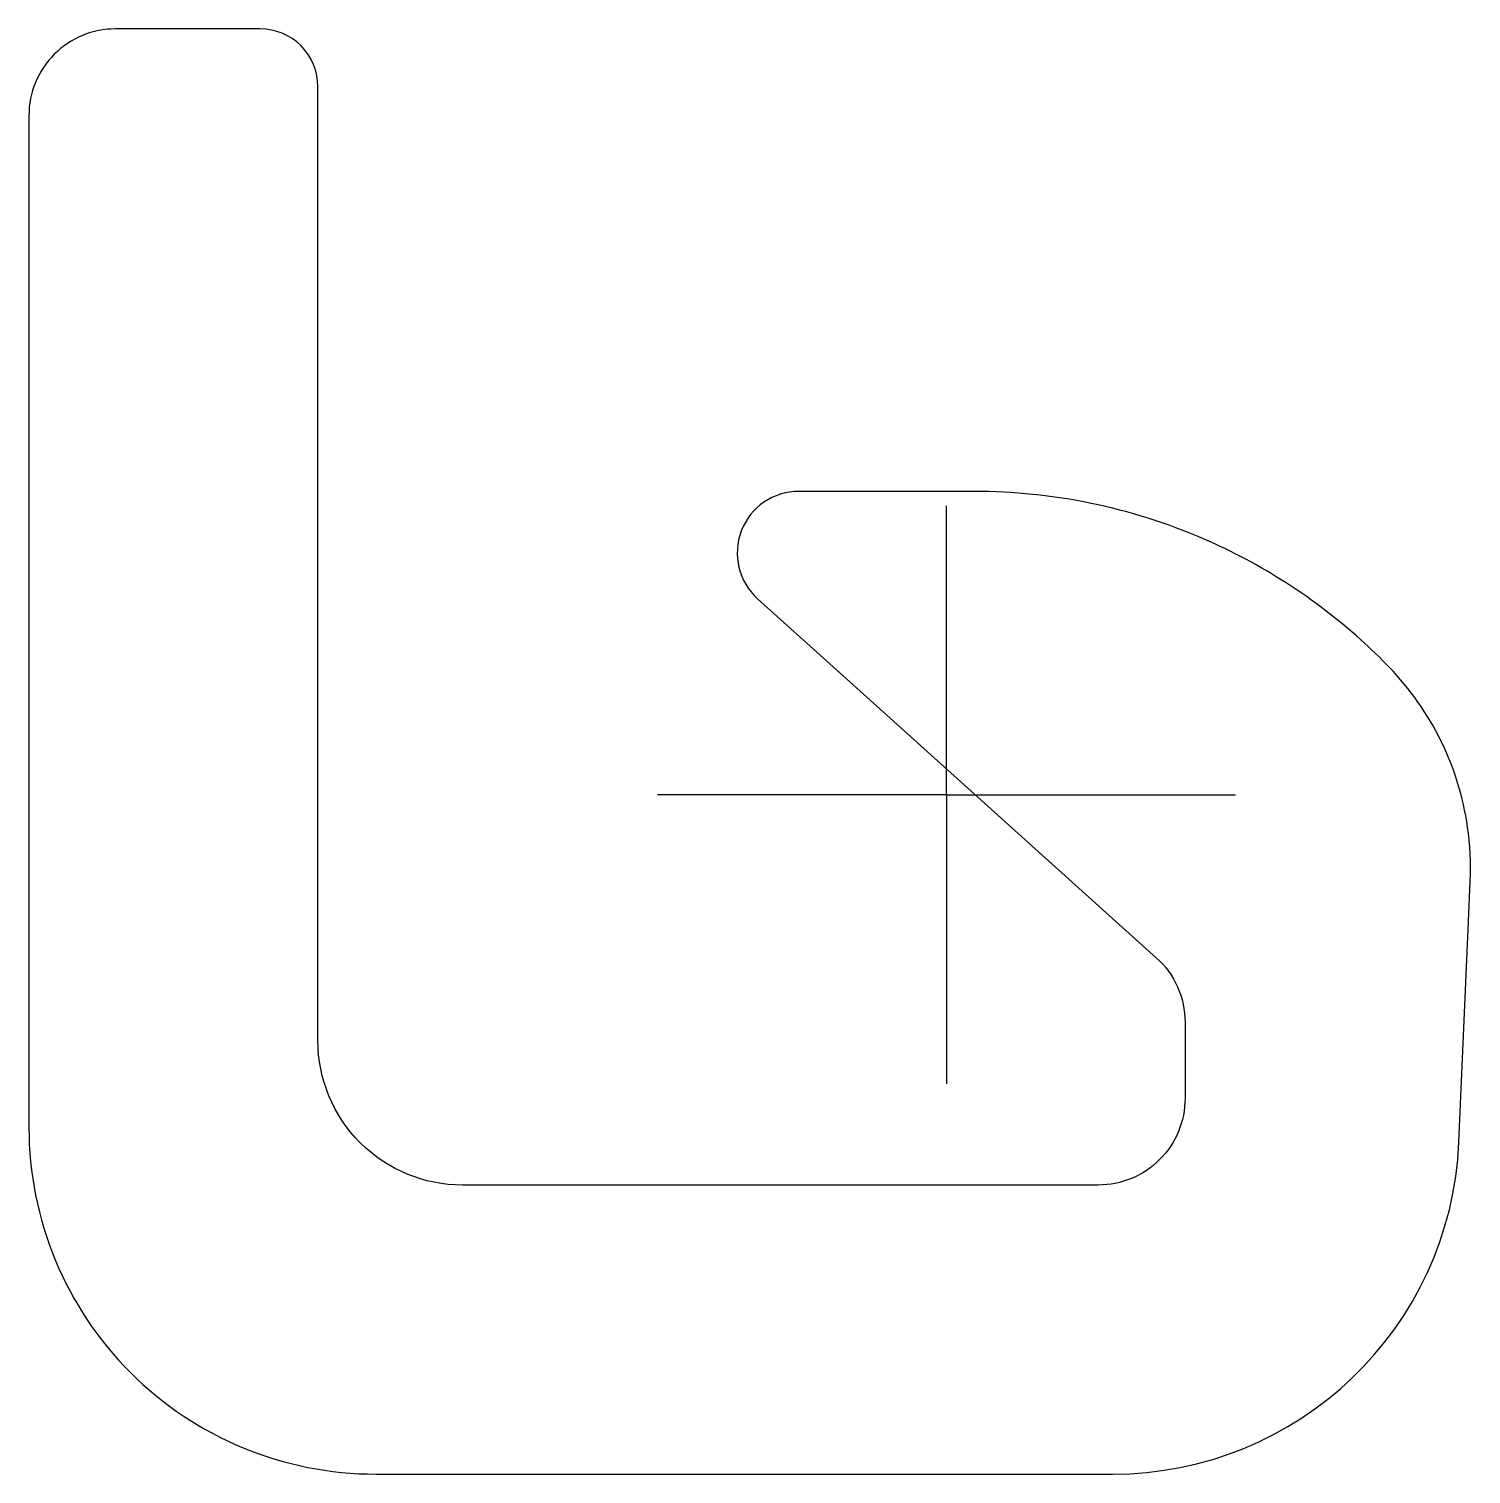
# Model space of a CAD drawing. Header units: millimetres. Extents: x -31.8 to 18.1, y -23.5 to 26.5.
import ezdxf

# ---------------------------------------------------------------- set-up
doc = ezdxf.new("R2010")
doc.units = ezdxf.units.MM
doc.layers.add('ref', color=4, linetype='Continuous')

# ---------------------------------------------------------------- blocks, each defined once
blk = doc.blocks.new('C9')
blk.add_lwpolyline([(-28.75, 26.5, 0.414214), (-31.75, 23.5), (-31.75, -11.5, 0.414214), (-19.75, -23.5), (5.739, -23.5, 0.401544), (17.727, -12.021), (18.06, -4.381), (18.121, -2.974, 0.046783), (18.027, -1.109, 0.157879), (15.31, 4.421, 0.016968), (14.333, 5.363, 0.081454), (8.885, 8.859, 0.10234), (0.95, 10.5), (-0.615, 10.5), (-1.283, 10.5), (-5.113, 10.5, 0.687281), (-6.538, 6.787), (-3.692, 4.225), (7.257, -5.634, -0.212557), (8.25, -7.864), (8.25, -10.5, -0.414214), (5.25, -13.5), (-16.75, -13.5, -0.414214), (-21.75, -8.5), (-21.75, 24.5, 0.414214), (-23.75, 26.5)], format="xyb", close=True)
at = {"layer": 'ref'}
for q in [(0, 10), (-10, 0), (0, -10), (10, 0)]:
    blk.add_line((0, 0), q, dxfattribs=at)

msp = doc.modelspace()

# ---------------------------------------------------------------- block references
msp.add_blockref('C9', (0, 0))

doc.saveas('drawing.dxf')
